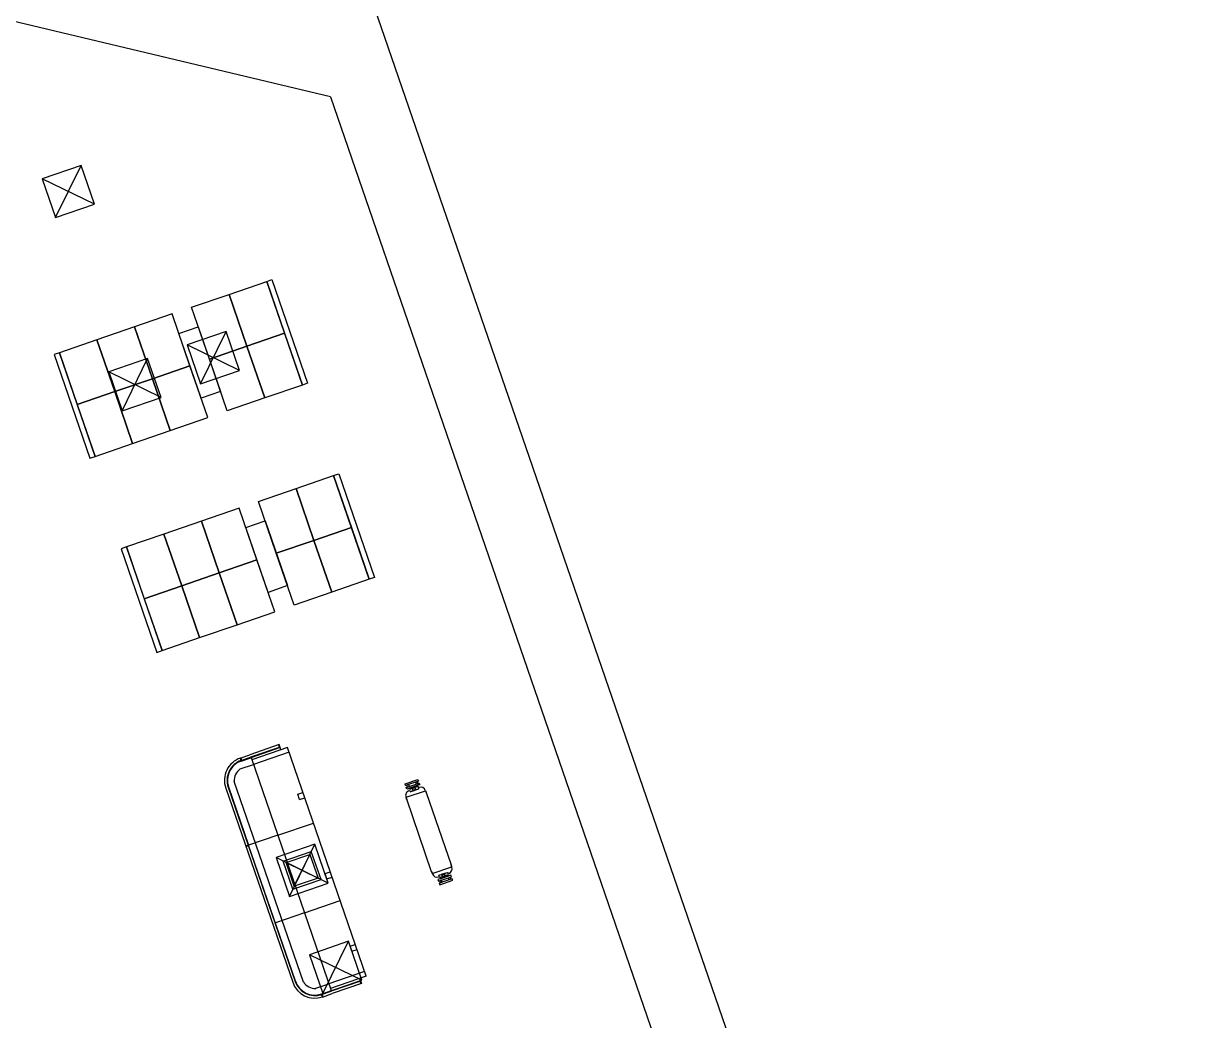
# Model space of a CAD drawing. Extents: x 809431 to 809707, y 818703 to 819368.
# Drawn here: x 809478.02 to 809495.15, y 819338.91 to 819353.47 of the extents above; entities that cross this region are included whole.
import ezdxf

# ---------------------------------------------------------------- set-up
doc = ezdxf.new("R2010")
doc.units = 0
for name, color, linetype in [('Fix Furn', 7, 'Continuous'), ('Int Glaze', 7, 'Continuous'), ('MAJ230__', 7, 'Continuous'), ('MAJ430_B', 7, 'Continuous'), ('MAJ430_R', 7, 'Continuous'), ('MAJ430_W', 7, 'Continuous'), ('MAJ724__', 7, 'Continuous'), ('MAJ971__', 7, 'Continuous')]:
    doc.layers.add(name, color=color, linetype=linetype)

# ---------------------------------------------------------------- blocks, each defined once
blk = doc.blocks.new('2x5-Seater')
at = {"layer": 'Fix Furn'}
for points in [[(238.683, 161.455), (238.683, 161.375), (237.083, 161.375), (237.083, 161.455)], [(237.883, 161.375), (237.883, 160.795), (237.083, 160.795), (237.083, 161.375)], [(238.683, 161.375), (238.683, 160.795), (237.883, 160.795), (237.883, 161.375)], [(237.883, 160.795), (237.883, 160.215), (237.083, 160.215), (237.083, 160.795)], [(238.683, 160.795), (238.683, 160.215), (237.883, 160.215), (237.883, 160.795)], [(238.383, 159.915), (237.383, 159.915), (237.383, 160.215), (238.383, 160.215)], [(237.883, 159.335), (237.883, 159.915), (237.083, 159.915), (237.083, 159.335)], [(238.683, 159.335), (238.683, 159.915), (237.883, 159.915), (237.883, 159.335)], [(237.883, 158.755), (237.883, 159.335), (237.083, 159.335), (237.083, 158.755)], [(238.683, 158.755), (238.683, 159.335), (237.883, 159.335), (237.883, 158.755)], [(237.883, 158.175), (237.883, 158.755), (237.083, 158.755), (237.083, 158.175)], [(238.683, 158.175), (238.683, 158.755), (237.883, 158.755), (237.883, 158.175)], [(238.683, 158.095), (238.683, 158.175), (237.083, 158.175), (237.083, 158.095)]]:
    blk.add_lwpolyline(points, close=True, dxfattribs=at)

msp = doc.modelspace()

# ---------------------------------------------------------------- linework, layer by layer
at = {"layer": 'Int Glaze'}
for p, q in [((809483.772, 819342.345), (809483.641, 819342.3)), ((809483.787, 819342.35), (809483.772, 819342.345)), ((809483.599, 819342.174), (809483.61, 819342.141)), ((809483.601, 819342.17), (809483.884, 819342.267)), ((809483.61, 819342.141), (809483.604, 819342.16)), ((809483.641, 819342.3), (809483.626, 819342.295)), ((809483.642, 819342.263), (809483.656, 819342.268)), ((809483.656, 819342.268), (809483.662, 819342.249)), ((809483.662, 819342.249), (809483.787, 819342.292)), ((809483.794, 819342.315), (809483.78, 819342.311)), ((809483.78, 819342.311), (809483.787, 819342.292)), ((809483.883, 819342.272), (809483.894, 819342.239)), ((809483.894, 819342.239), (809483.888, 819342.258)), ((809483.894, 819342.239), (809484.258, 819341.182)), ((809483.974, 819341.084), (809483.61, 819342.141)), ((809483.984, 819341.056), (809484.268, 819341.154)), ((809484.269, 819341.149), (809484.258, 819341.182)), ((809484.258, 819341.182), (809484.264, 819341.163)), ((809483.986, 819341.051), (809483.974, 819341.084)), ((809483.974, 819341.084), (809483.981, 819341.066)), ((809484.075, 819341.008), (809484.088, 819341.013)), ((809484.081, 819341.031), (809484.206, 819341.074)), ((809484.088, 819341.013), (809484.081, 819341.031)), ((809484.096, 819340.978), (809484.081, 819340.973)), ((809484.227, 819341.024), (809484.096, 819340.978)), ((809484.213, 819341.056), (809484.206, 819341.074)), ((809484.226, 819341.06), (809484.213, 819341.056)), ((809484.242, 819341.029), (809484.227, 819341.024))]:
    msp.add_line(p, q, dxfattribs=at)
for points in [[(809483.775, 819342.431), (809483.783, 819342.407), (809483.594, 819342.342), (809483.586, 819342.366)], [(809483.793, 819342.379), (809483.801, 819342.355), (809483.612, 819342.29), (809483.604, 819342.314)], [(809483.623, 819342.32), (809483.613, 819342.348), (809483.637, 819342.357), (809483.646, 819342.328)], [(809483.651, 819342.284), (809483.645, 819342.301), (809483.768, 819342.344), (809483.774, 819342.327)], [(809483.774, 819342.372), (809483.764, 819342.401), (809483.741, 819342.392), (809483.75, 819342.364)], [(809483.691, 819342.259), (809483.689, 819342.266), (809483.755, 819342.288), (809483.758, 819342.282)], [(809483.705, 819342.271), (809483.695, 819342.3), (809483.729, 819342.311), (809483.739, 819342.283)], [(809484.264, 819341.01), (809484.256, 819341.033), (809484.067, 819340.968), (809484.075, 819340.945)], [(809484.282, 819340.958), (809484.274, 819340.981), (809484.085, 819340.916), (809484.093, 819340.893)], [(809484.094, 819340.997), (809484.1, 819340.98), (809484.223, 819341.022), (809484.217, 819341.039)], [(809484.094, 819340.951), (809484.104, 819340.923), (809484.128, 819340.931), (809484.118, 819340.959)], [(809484.111, 819341.042), (809484.113, 819341.035), (809484.179, 819341.058), (809484.177, 819341.064)], [(809484.129, 819341.04), (809484.139, 819341.012), (809484.173, 819341.024), (809484.163, 819341.052)], [(809484.245, 819341.003), (809484.255, 819340.975), (809484.232, 819340.967), (809484.222, 819340.995)]]:
    msp.add_lwpolyline(points, close=True, dxfattribs=at)
for points in [[(809483.656, 819342.268), (809483.662, 819342.249), (809483.691, 819342.259), (809483.689, 819342.266), (809483.705, 819342.271), (809483.695, 819342.3), (809483.651, 819342.284), (809483.645, 819342.301), (809483.612, 819342.29), (809483.604, 819342.314), (809483.623, 819342.32), (809483.613, 819342.348), (809483.594, 819342.342), (809483.586, 819342.366), (809483.775, 819342.431), (809483.783, 819342.407), (809483.764, 819342.401), (809483.774, 819342.372), (809483.793, 819342.379), (809483.801, 819342.355), (809483.768, 819342.344), (809483.774, 819342.327), (809483.729, 819342.311), (809483.739, 819342.283), (809483.755, 819342.288), (809483.758, 819342.282), (809483.787, 819342.292), (809483.78, 819342.311)], [(809484.088, 819341.013), (809484.081, 819341.031), (809484.111, 819341.042), (809484.113, 819341.035), (809484.129, 819341.04), (809484.139, 819341.012), (809484.094, 819340.997), (809484.1, 819340.98), (809484.067, 819340.968), (809484.075, 819340.945), (809484.094, 819340.951), (809484.104, 819340.923), (809484.085, 819340.916), (809484.093, 819340.893), (809484.282, 819340.958), (809484.274, 819340.981), (809484.255, 819340.975), (809484.245, 819341.003), (809484.264, 819341.01), (809484.256, 819341.033), (809484.223, 819341.022), (809484.217, 819341.039), (809484.173, 819341.024), (809484.163, 819341.052), (809484.179, 819341.058), (809484.177, 819341.064), (809484.206, 819341.074), (809484.213, 819341.056)]]:
    msp.add_lwpolyline(points, dxfattribs=at)
for centre, start, end in [((809483.816, 819342.249), 19, 109), ((809483.665, 819342.197), 109, 199), ((809484.203, 819341.126), 289, 19), ((809484.052, 819341.074), 199, 289)]:
    msp.add_arc(centre, 0.07, start, end, dxfattribs=at)
at = {"layer": 'MAJ230__'}
for q in [(809434.723, 819363.79), (809526.464, 819224.711)]:
    msp.add_line((809482.498, 819352.397), q, dxfattribs=at)
at = {"layer": 'MAJ430_B'}
for p, q in [((809478.485, 819350.637), (809478.857, 819351.399)), ((809479.053, 819350.832), (809478.29, 819351.204)), ((809479.457, 819347.814), (809479.829, 819348.577)), ((809480.025, 819348.01), (809479.262, 819348.382)), ((809481.899, 819340.723), (809482.271, 819341.486)), ((809482.466, 819340.918), (809481.704, 819341.29)), ((809482.387, 819339.305), (809482.759, 819340.067)), ((809482.955, 819339.5), (809482.192, 819339.872))]:
    msp.add_line(p, q, dxfattribs=at)
for points in [[(809478.857, 819351.399), (809478.29, 819351.204), (809478.485, 819350.637), (809479.053, 819350.832)], [(809479.829, 819348.577), (809479.262, 819348.382), (809479.457, 819347.814), (809480.025, 819348.01)], [(809482.271, 819341.486), (809481.704, 819341.29), (809481.899, 819340.723), (809482.466, 819340.918)], [(809482.759, 819340.067), (809482.192, 819339.872), (809482.387, 819339.305), (809482.955, 819339.5)]]:
    msp.add_lwpolyline(points, close=True, dxfattribs=at)
at = {"layer": 'MAJ430_R'}
for p, q in [((809480.601, 819348.208), (809480.973, 819348.971)), ((809481.169, 819348.404), (809480.406, 819348.776))]:
    msp.add_line(p, q, dxfattribs=at)
msp.add_lwpolyline([(809480.973, 819348.971), (809480.406, 819348.776), (809480.601, 819348.208), (809481.169, 819348.404)], close=True, dxfattribs=at)
at = {"layer": 'MAJ430_W'}
for p, q in [((809481.808, 819341.238), (809482.218, 819341.379)), ((809481.97, 819340.871), (809482.197, 819341.336)), ((809482.36, 819340.969), (809482.218, 819341.379)), ((809481.949, 819340.828), (809481.808, 819341.238)), ((809481.851, 819341.217), (809482.316, 819340.99)), ((809481.949, 819340.828), (809482.36, 819340.969))]:
    msp.add_line(p, q, dxfattribs=at)
msp.add_lwpolyline([(809481.851, 819341.217), (809482.197, 819341.336), (809482.316, 819340.99), (809481.97, 819340.871)], close=True, dxfattribs=at)
at = {"layer": 'MAJ724__'}
for p, q in [((809481.749, 819342.939), (809481.32, 819342.791)), ((809481.762, 819342.903), (809481.332, 819342.755)), ((809481.764, 819342.897), (809481.334, 819342.749)), ((809481.764, 819342.897), (809481.338, 819342.751)), ((809481.87, 819342.897), (809481.35, 819342.718)), ((809481.764, 819342.897), (809481.749, 819342.939)), ((809481.775, 819342.864), (809481.764, 819342.897)), ((809481.178, 819342.742), (809481.32, 819342.791)), ((809481.19, 819342.706), (809481.332, 819342.755)), ((809481.893, 819342.829), (809481.373, 819342.65)), ((809481.181, 819342.584), (809481.373, 819342.65)), ((809482.104, 819339.469), (809481.093, 819342.403)), ((809480.969, 819342.306), (809481.946, 819339.469)), ((809481.005, 819342.319), (809481.982, 819339.481)), ((809481.729, 819341.616), (809482.249, 819341.795)), ((809482.12, 819340.481), (809482.64, 819340.661)), ((809482.996, 819339.625), (809482.476, 819339.446)), ((809482.286, 819339.381), (809482.476, 819339.446)), ((809483.019, 819339.559), (809482.499, 819339.38)), ((809482.938, 819339.487), (809482.508, 819339.339)), ((809482.95, 819339.451), (809482.521, 819339.303)), ((809482.936, 819339.493), (809482.925, 819339.525)), ((809482.367, 819339.29), (809482.509, 819339.339)), ((809482.379, 819339.254), (809482.521, 819339.303))]:
    msp.add_line(p, q, dxfattribs=at)
for points in [[(809481.74, 819342.936), (809481.755, 819342.894)], [(809483.019, 819339.559), (809481.87, 819342.897)], [(809481.178, 819342.742), (809481.192, 819342.7)], [(809481.187, 819342.745), (809481.201, 819342.703)], [(809481.192, 819342.7), (809481.334, 819342.749)], [(809481.338, 819342.751), (809482.51, 819339.347)], [(809481.01, 819342.321), (809481.303, 819341.47)], [(809482.02, 819342.214), (809482.096, 819342.24)], [(809482.046, 819342.138), (809482.02, 819342.214)], [(809482.046, 819342.138), (809482.122, 819342.164)], [(809481.26, 819341.46), (809481.302, 819341.474)], [(809481.263, 819341.451), (809481.305, 819341.465)], [(809481.729, 819341.616), (809481.303, 819341.47)], [(809481.987, 819339.484), (809481.303, 819341.47)], [(809482.419, 819341.056), (809482.495, 819341.082)], [(809482.445, 819340.98), (809482.419, 819341.056)], [(809482.445, 819340.98), (809482.521, 819341.006)], [(809482.12, 819340.481), (809481.694, 819340.335)], [(809482.784, 819339.997), (809482.859, 819340.023)], [(809482.81, 819339.921), (809482.784, 819339.997)], [(809482.81, 819339.921), (809482.885, 819339.947)], [(809482.506, 819339.345), (809482.936, 819339.493)], [(809482.927, 819339.49), (809482.941, 819339.448)], [(809482.936, 819339.493), (809482.95, 819339.451)], [(809482.938, 819339.487), (809482.95, 819339.451)], [(809482.364, 819339.297), (809482.506, 819339.345)], [(809482.364, 819339.296), (809482.379, 819339.254)], [(809482.373, 819339.3), (809482.388, 819339.257)]]:
    msp.add_lwpolyline(points, dxfattribs=at)
for centre, radius, start, end in [((809481.294, 819342.418), 0.344, 109, 199), ((809481.294, 819342.418), 0.306, 109, 199), ((809481.294, 819342.418), 0.3, 109, 199), ((809481.294, 819342.418), 0.201, 124.2179, 185.2131), ((809482.271, 819339.581), 0.344, 199, 289), ((809482.271, 819339.581), 0.306, 199, 289), ((809482.271, 819339.582), 0.3, 199, 289), ((809482.271, 819339.581), 0.201, 212.7869, 273.7822)]:
    msp.add_arc(centre, radius, start, end, dxfattribs=at)
at = {"layer": 'MAJ971__'}
msp.add_lwpolyline([(809527.44, 819225.047), (809482.384, 819355.898)], dxfattribs=at)

# ---------------------------------------------------------------- block references
at = {"layer": 'MAJ724__', "rotation": -71.0001098042651}
for p in [(809251.797, 819521.332), (809252.774, 819518.496)]:
    msp.add_blockref('2x5-Seater', p, dxfattribs=at)

doc.saveas('drawing.dxf')
